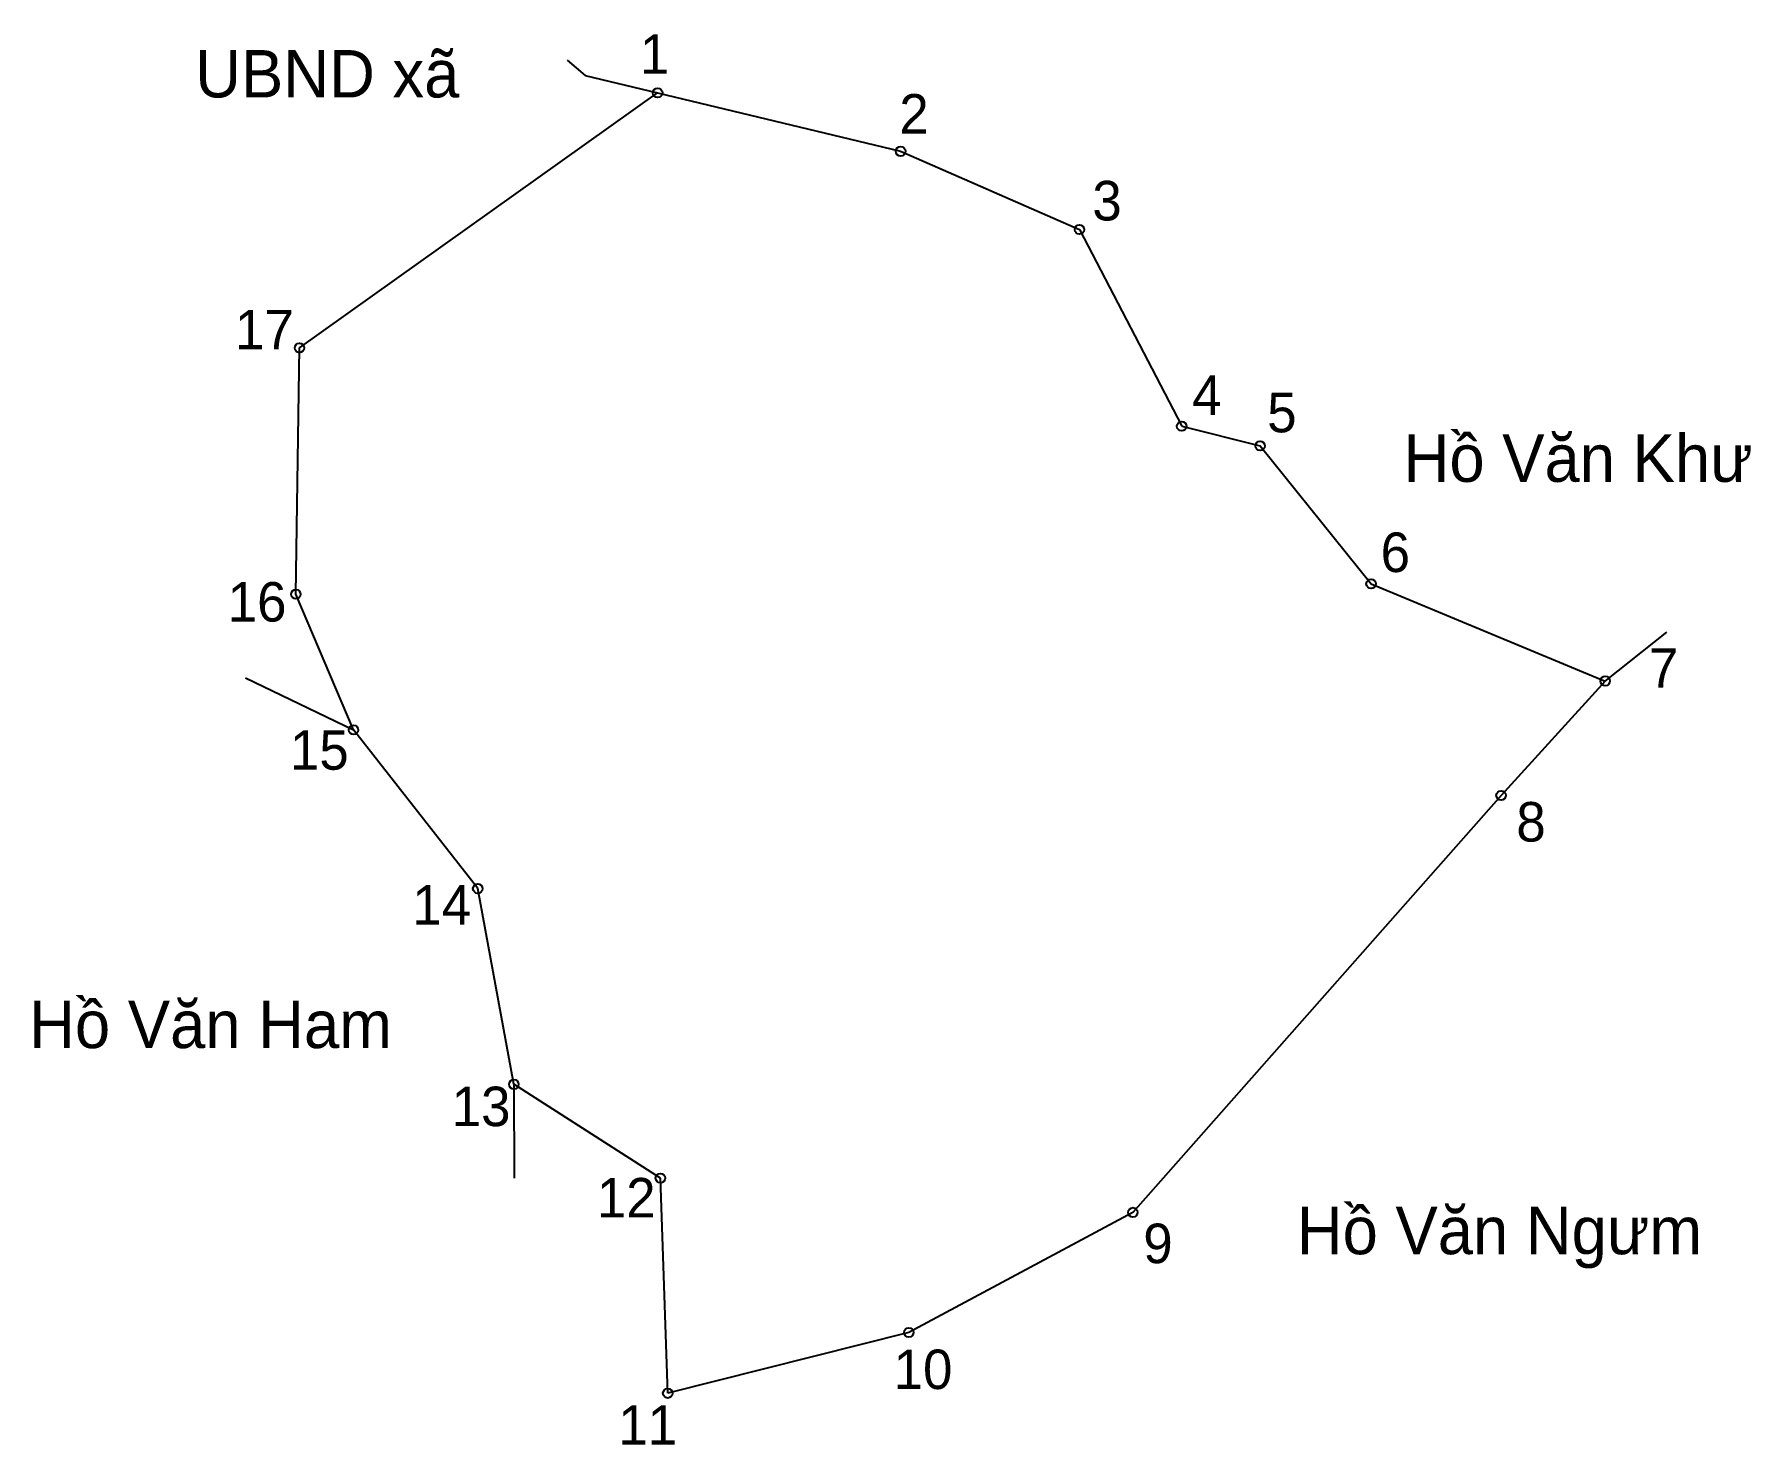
# Model space of a CAD drawing. Extents: x 547746 to 547928, y 1825618 to 1825768.
import ezdxf

# ---------------------------------------------------------------- set-up
doc = ezdxf.new("R2010")
doc.units = 0
for name, color, linetype in [('CanhThua', 7, 'Continuous'), ('MocDinhThua', 7, 'Continuous'), ('RauThua', 7, 'Continuous'), ('SoHieuDinhThua', 7, 'Continuous'), ('TenChuLanCan', 7, 'Continuous')]:
    doc.layers.add(name, color=color, linetype=linetype)

msp = doc.modelspace()

# ---------------------------------------------------------------- linework, layer by layer
at = {"layer": 'CanhThua'}
for p, q in [((547774.23, 1825734.93), (547812.27, 1825762.02)), ((547812.27, 1825762.02), (547838.08, 1825755.81)), ((547838.08, 1825755.81), (547857.07, 1825747.5)), ((547857.07, 1825747.5), (547867.93, 1825726.62)), ((547773.85, 1825708.78), (547774.23, 1825734.93)), ((547867.93, 1825726.62), (547876.26, 1825724.53)), ((547876.26, 1825724.53), (547888.04, 1825709.88)), ((547779.97, 1825694.37), (547773.85, 1825708.78)), ((547888.04, 1825709.88), (547912.91, 1825699.56)), ((547912.91, 1825699.56), (547901.85, 1825687.41)), ((547793.16, 1825677.51), (547779.97, 1825694.37)), ((547901.85, 1825687.41), (547862.75, 1825643.13)), ((547797, 1825656.73), (547793.16, 1825677.51)), ((547812.56, 1825646.77), (547797, 1825656.73)), ((547813.34, 1825623.92), (547812.56, 1825646.77)), ((547862.75, 1825643.13), (547838.95, 1825630.38)), ((547838.95, 1825630.38), (547813.34, 1825623.92))]:
    msp.add_line(p, q, dxfattribs=at)
at = {"layer": 'MocDinhThua'}
for centre in [(547812.27, 1825762.02), (547838.08, 1825755.81), (547857.07, 1825747.5), (547774.23, 1825734.93), (547867.93, 1825726.62), (547876.26, 1825724.53), (547773.85, 1825708.78), (547888.04, 1825709.88), (547912.91, 1825699.56), (547779.97, 1825694.37), (547901.85, 1825687.41), (547793.16, 1825677.51), (547797, 1825656.73), (547812.56, 1825646.77), (547862.75, 1825643.13), (547838.95, 1825630.38), (547813.34, 1825623.92)]:
    msp.add_circle(centre, 0.503, dxfattribs=at)
at = {"layer": 'RauThua'}
for p, q in [((547802.67, 1825765.48), (547804.58, 1825763.87)), ((547804.58, 1825763.87), (547812.27, 1825762.02)), ((547912.91, 1825699.56), (547919.45, 1825704.76)), ((547768.51, 1825699.91), (547779.97, 1825694.37)), ((547797, 1825656.73), (547797.03, 1825646.75))]:
    msp.add_line(p, q, dxfattribs=at)

# ---------------------------------------------------------------- texts
at = {"layer": 'SoHieuDinhThua'}
for s, height, p in [('1', 4.2, (547810.38, 1825764.04)), ('2', 4.2, (547837.94, 1825757.69)), ('3', 4.2, (547858.44, 1825748.47)), ('17', 4.195, (547767.39, 1825734.78)), ('4', 4.2, (547869.04, 1825727.81)), ('5', 4.2, (547877.01, 1825725.97)), ('6', 4.2, (547889.06, 1825711.13)), ('16', 4.195, (547766.61, 1825705.87)), ('7', 4.2, (547917.55, 1825698.84)), ('15', 4.195, (547773.22, 1825690.14)), ('8', 4.2, (547903.47, 1825682.51)), ('14', 4.195, (547786.22, 1825673.69)), ('13', 4.195, (547790.4, 1825652.29)), ('12', 4.195, (547805.81, 1825642.59)), ('9', 4.2, (547863.85, 1825637.74)), ('10', 4.195, (547837.34, 1825624.37)), ('11', 4.195, (547808.1, 1825618.46))]:
    msp.add_text(s, height=height, dxfattribs=at).set_placement(p)
at = {"layer": 'TenChuLanCan'}
for s, height, p in [('UBND xã', 5.034, (547763.16, 1825761.53)), ('Hồ Văn Khư', 5.034, (547891.5, 1825720.71)), ('Hồ Văn Ham', 5.034, (547745.52, 1825660.58)), ('Hồ Văn Ngưm', 5.0343, (547880.16, 1825638.69))]:
    msp.add_text(s, height=height, dxfattribs=at).set_placement(p)

doc.saveas('drawing.dxf')
